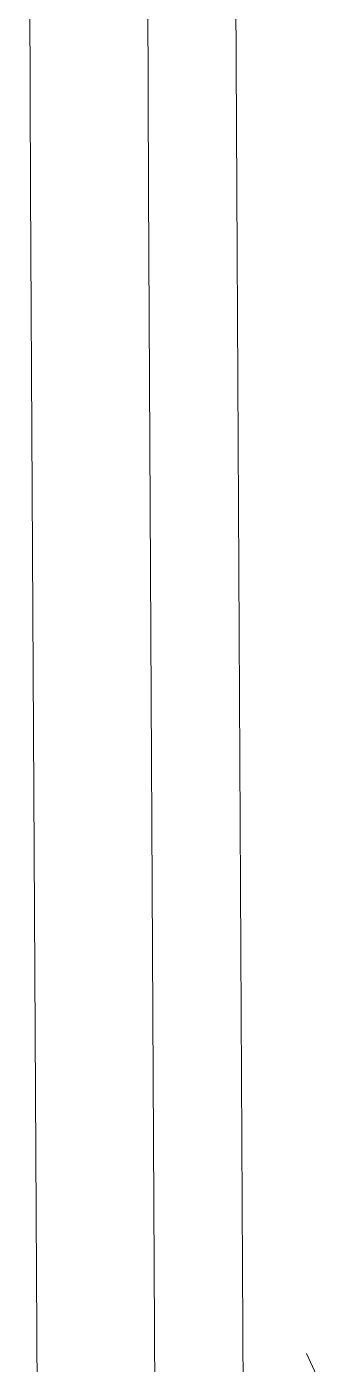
# Model space of a CAD drawing. Extents: x 2498567 to 2501210, y 7092229 to 7094464.
# Drawn here: x 2499065.495 to 2499066.532, y 7093108.65 to 7093113.196 of the extents above; entities that cross this region are included whole.
import ezdxf

# ---------------------------------------------------------------- set-up
doc = ezdxf.new("R2010")
doc.units = 0
doc.header["$MEASUREMENT"] = 0
doc.linetypes.add('HIDDEN', pattern=[0.375, 0.25, -0.125])
doc.layers.add('2', color=7, linetype='Continuous', lineweight=0)
doc.layers.add('GRID', color=254, linetype='HIDDEN')

msp = doc.modelspace()

# ---------------------------------------------------------------- linework, layer by layer
at = {"layer": '2', "color": 7, "linetype": 'Continuous', "lineweight": 0, "flags": 128}
for points in [[(2499051.831, 7093257.671), (2499057.28, 7093260.517), (2499059.021, 7093261.058), (2499061.557, 7093260.871), (2499063.686, 7093259.375), (2499065.21, 7093257.441), (2499065.404, 7093256.422), (2499065.332, 7093239.636), (2499065.713, 7093207.28), (2499065.613, 7093202.562), (2499065.931, 7093185.889), (2499065.892, 7093163.337), (2499066.111, 7093138.092), (2499066.208, 7093112.641), (2499066.376, 7093081.96), (2499066.535, 7093052.684), (2499066.714, 7093032.758), (2499066.745, 7093010.832), (2499066.866, 7092989.024), (2499066.99, 7092961.362), (2499067.2, 7092937.521)], [(2499051.9699, 7093257.4051), (2499057.3949, 7093260.2385), (2499059.0557, 7093260.7546), (2499061.4523, 7093260.5779), (2499063.4776, 7093259.1548), (2499064.929, 7093257.3129), (2499065.1039, 7093256.3943), (2499065.032, 7093239.6349), (2499065.413, 7093207.2814), (2499065.3129, 7093202.5623), (2499065.631, 7093185.8864), (2499065.592, 7093163.336), (2499065.811, 7093138.0901), (2499065.908, 7093112.6396), (2499066.076, 7093081.9584), (2499066.235, 7093052.6818), (2499066.414, 7093032.7564), (2499066.445, 7093010.831), (2499066.566, 7092989.0225), (2499066.69, 7092961.36), (2499066.9, 7092937.5182)], [(2499052.1551, 7093257.0505), (2499057.5481, 7093259.8673), (2499059.1019, 7093260.3501), (2499061.3127, 7093260.1871), (2499063.1997, 7093258.8612), (2499064.5543, 7093257.1421), (2499064.7037, 7093256.3574), (2499064.632, 7093239.6334), (2499065.0129, 7093207.2833), (2499064.9129, 7093202.5627), (2499065.231, 7093185.8829), (2499065.192, 7093163.3346), (2499065.411, 7093138.0876), (2499065.508, 7093112.6377), (2499065.676, 7093081.9562), (2499065.835, 7093052.679), (2499066.014, 7093032.7544), (2499066.045, 7093010.8296), (2499066.166, 7092989.0205), (2499066.29, 7092961.3573), (2499066.5, 7092937.5145)]]:
    msp.add_lwpolyline(points, dxfattribs=at)
at = {"layer": 'GRID', "color": 252, "linetype": 'HIDDEN', "lineweight": 0, "ltscale": 35}
msp.add_line((2498839.0349, 7093596.398), (2499360.3234, 7092478.4216), dxfattribs=at)

doc.saveas('drawing.dxf')
